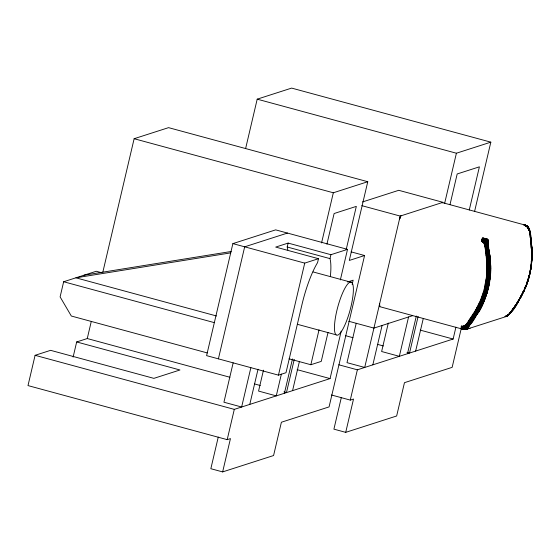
<?xml version="1.0" encoding="UTF-8"?>
<svg xmlns="http://www.w3.org/2000/svg" width="560" height="560" viewBox="0 0 560 560"><rect width="100%" height="100%" fill="white"/><g stroke="black" fill="none" stroke-linecap="round" stroke-linejoin="round"><path stroke-width="0.84" d="M467.971 327.838L464.471 329.224L461.293 327.369L465.766 324.968L469 326.354C467.943 329.805 464.135 330.078 461.356 327.908L461.293 327.369C471.387 329.777 474.579 316.687 479.395 310.457C486.108 300.153 487.956 287.84 489.307 275.814C490.854 264.131 487.851 252.567 487.431 240.989C487.683 237.993 484.659 238.595 482.762 238L481.698 239.736L481.565 241.185L483.308 242.662L486.85 244.307C493.948 267.134 490.287 292.628 478.142 313.068C490.147 292.103 493.01 266.931 487.739 243.544C486.395 240.17 483.644 235.837 482.769 242.179L483.455 241.969L488.299 243.957L488.243 240.24L486.213 238.49M531.188 248.472C529.837 241.57 533.631 226.828 523.922 224.77C529.543 225.617 529.886 231.721 530.502 236.173C533.281 253.4 532.448 271.6 525.392 287.749L528.185 280.084L527.835 279.804C533.75 263.634 532.791 245.441 528.941 228.956C527.786 228.074 527.814 226.373 526.498 225.652C524.699 224.861 525.175 225.225 526.652 225.785C532.161 230.069 529.529 239.19 531.594 245.154C533.232 262.703 530.11 280.861 521.171 296.184L525.7 287.147M482.762 238L487.179 239.715L488.327 240.968L488.243 240.24L487.606 239.617L486.479 240.919L483.826 238.273L482.524 238.168L487.032 240.037L488.215 241.136L487.886 239.638L484.316 238.42L487.361 239.183L488.299 243.957M442.372 202.622L524.104 224.805L527.408 226.163L529.172 230.769L529.578 230.741L530.488 236.138L531.832 248.605L531.979 255.528L530.782 269.353L527.009 283.759L528.185 280.084M479.493 310.716C486.857 297.276 491.365 281.505 490.728 265.839L486.85 244.307L487.193 240.576L485.926 238.525M528.199 279.993L525.672 287.217M486.745 238.91L485.688 239.855L483.889 239.239L482.993 238.168L482.258 238.532L483.861 240.793L485.177 244.566L486.801 263.41L486.465 276.78L484.085 289.87L480.648 299.887L476.035 309.372L465.115 326.228L462.868 328.419L461.272 328.79L379.533 306.607M526.575 225.673C532.189 231.273 530.635 241.157 531.433 248.486C531.251 239.505 531.818 250.236 531.944 251.993L531.286 265.916L528.192 280.238L530.11 272.965L529.473 272.566M487.361 239.183L486.227 240.52L483.7 239.645L482.776 238.406L481.698 239.736L482.566 240.555C488.264 251.062 487.207 264.082 486.997 275.688C485.814 293.972 476.973 310.548 466.452 325.122L464.695 325.899C458.038 330.127 464.324 330.099 467.95 328.349M525.364 225.309L528.57 227.913L529.046 229.271L528.808 228.06L527.674 226.814L524.195 224.812L527.793 226.464L528.458 228.305L528.451 227.325L527.534 226.338L524.23 225.043L524.832 225.456C526.498 225.344 528.808 226.8 528.654 228.536L526.834 225.792L523.922 224.77L527.289 226.079L528.458 228.305C529.123 230.069 529.851 229.159 528.346 229.04L528.038 227.934L527.632 228.011L529.487 230.37L530.425 236.208L529.445 232.309M531.58 255.346C532.105 264.971 529.977 276.15 525.973 285.425M513.093 309.309L518.49 301.245L524.3 290.255C519.071 299.292 514.766 311.857 505.239 316.673C514.619 312.529 519.953 298.235 523.887 290.066M527.604 226.828L527.408 226.163L527.674 226.814L526.001 226.128L528.913 228.438L529.123 229.152M531.65 262.458L531.258 262.213L531.37 260.498M483.35 292.418L483.658 292.894L482.524 294.938L482.51 296.31L485.506 297.066L488.502 287.826L489.783 279.23L486.647 279.041L486.157 279.426L485.919 286.013L484.351 296.884L480.893 307.195L476.756 314.58L474.194 313.383L477.288 307.055L478.233 306.173L478.471 304.703L479.787 302.946L479.598 302.316M531.713 253.652C531.72 249.879 532.161 244.545 530.614 241.654M485.772 282.065L489.286 282.667L489.552 279.244L489.944 265.454L489.237 255.136L487.368 243.908L488.208 243.439M530.726 269.234L531.895 258.951L531.846 251.958M488.495 249.627L487.809 249.753L489.636 268.926L489.783 279.23C491.302 269.507 490.931 259.343 488.495 249.627C489.111 246.421 488.159 241.444 485.478 238.511L486.248 239.337M528.129 228.151L527.695 227.136L526.806 226.8M531.86 258.902L531.216 263.97M490.497 260.323L490.462 265.391L487.305 265.587L486.878 266.091C488.95 277.62 488.215 289.492 484.176 300.524L484.26 300.916M464.695 325.899L464.975 325.304L466.907 326.809L468.377 327.173L467.642 328.006L466.543 327.894L464.303 326.354L464.387 325.633L466.515 327.292L468.146 327.537L466.137 329.406L461.272 328.79M531.237 241.661L531.958 255.451M530.593 268.212L531.629 262.36M488.243 240.24L487.739 240.968L487.739 243.544L484.68 241.738L481.565 241.185M483.308 242.662L483.455 241.969L481.446 240.492L482.825 239.981L485.443 240.681L485.394 242.802L484.505 244.776L485.443 250.068L485.877 250.075C494.676 277.354 484.778 307.958 465.563 328.37C465.213 329.525 467.67 329.161 467.824 328.251L465.052 329.49L461.454 328.832L466.249 329.371L506.555 316.421L510.097 313.264L515.809 305.018L514.829 306.215M530.649 267.33L530.894 265.636L530.53 267.288M486.857 240.618L486.409 244.118L484.505 244.776M531.258 262.213L531.51 260.533M482.867 241.794L482.209 241.773L482.566 240.555L485.303 241.227L487.69 242.809L488.11 242.354L487.193 240.576L485.569 240.24L486.129 241.003L485.177 244.566L489.125 262.08L490.147 275.779L486.997 275.688L486.465 276.78L486.598 282.443L485.527 293.398L483.686 300.468L481.11 307.216L478.233 306.173L470.582 322.182L467.726 325.955L468.307 326.599L469 326.354M487.172 249.865L486.318 250.005C491.379 276.486 483.959 304.605 466.452 325.122L466.452 326.501C465.549 328.447 462.714 330.533 461.09 328.125L463.729 325.913L464.303 326.354L467.103 325.577C487.018 302.428 494.27 268.772 484.281 239.813L484.89 238.448L485.632 238.826L485.961 240.177L485.198 240.1L484.253 243.523L485.821 244.349C492.527 272.65 485.506 303.051 467.103 325.577L467.887 326.438C484.204 307.503 494.606 280.315 486.612 255.486L486.164 255.388L485.443 250.068M505.05 316.589L506.275 316.456L507.255 315.497L506.03 316.589M483.882 242.809L485.317 238.539M529.984 271.215L530.264 269.759M486.892 268.765L487.319 268.961L486.822 271.439C490.756 291.522 478.87 310.38 468.629 326.648L465.836 329.406L462.504 329.084L464.387 328.153L465.969 326.109M379.638 304.57L379.722 306.642L379.617 303.877M464.303 326.354L461.349 326.06L461.293 327.369M486.619 240.261L485.135 241.927L484.456 244.195L485.177 244.566L488.887 258.657L490.378 272.314L487.221 272.328L486.682 274.113L487.081 279.097L486.542 289.856L483.952 300.51L482.706 303.905L479.787 302.946C477.078 311.192 473.34 319.151 468.272 326.221L465.549 329.301M530.768 269.234L529.529 274.19M466.452 325.122L469.693 321.664L474.194 313.383L468.965 320.432L468.972 321.167L471.632 322.567L476.497 314.51L479.99 306.95L483.658 292.894L486.696 293.545L488.075 286.328L488.586 279.23L486.801 263.41L486.941 258.846L486.164 255.388M73.115 357.091L76.671 341.95L179.956 369.985L153.874 378.364L50.589 350.336L35.098 355.313L28 385.588L227.192 439.649L230.454 438.606L222.642 471.905L210.84 468.706L218.26 437.066M101.311 272.636L96.264 271.264L63.658 281.743L60.109 296.884L71.316 316.022L207.263 352.926M76.671 341.95L87.262 338.548L91.252 321.538M102.823 272.216L134.134 138.712L168.567 127.645L367.766 181.713L349.3 260.435L364.581 255.521L329.077 406.903L281.393 422.233L273.581 455.539L222.642 471.905M245.637 148.477L257.201 99.162L291.634 88.095L490.833 142.156L474.551 211.568M347.522 249.368L275.66 229.866L232.876 243.614L206.598 355.642L278.453 375.144L285.992 372.722L301.973 304.598A47.929 11.074 -74.8 0 1 317.569 262.612L318.486 258.699L275.695 247.086L288.127 243.089L330.911 254.702L347.522 249.368L340.354 279.916M218.4 358.848L244.678 246.82L287.469 233.065M233.156 362.852L223.923 402.213L241.633 407.015L250.866 367.654M227.192 439.649L234.297 409.374L330.064 378.595L341.201 331.093M249.781 404.397L258.034 369.222M287.77 249.928A47.929 11.074 -74.8 0 0 287.203 247.002L288.127 243.089M263.473 370.139L258.566 391.076L276.269 395.885L281.379 374.108M278.453 375.144L304.731 263.116L318.486 258.699M284.424 393.26L292.474 358.925M294.238 359.443L286.461 392.609L283.927 391.923M321.559 242.949L333.326 192.78L367.766 181.713M292.572 390.642L299.362 361.69M326.921 244.181L334.117 213.521L356.321 206.381L346.199 249.55M330.365 276.388A47.929 11.074 -74.8 0 0 329.994 258.622L330.911 254.702M289.037 358.813L310.856 364.735L319.039 329.819M328.013 332.535L321.244 361.389L310.856 364.735M352.149 284.431L353.143 280.196L347.515 282.002M356.223 323.295L346.997 362.656L364.7 367.458L400.211 216.076L442.995 202.321L398.734 190.309L362.523 201.943M341.327 397.509L333.907 429.149L345.716 432.355L396.655 415.982L404.46 382.676L452.144 367.353L461.321 328.23M331.408 394.975L350.266 400.092L357.364 369.817L453.131 339.038L455.917 327.159M345.716 432.355L353.521 399.049L350.266 400.092M372.848 364.84L382.081 325.479M388.311 323.05L381.633 351.519L399.336 356.328L408.569 316.967M407.491 353.71L416.332 316.022M418.103 316.491L409.528 353.052L406.994 352.366M444.633 203.392L456.4 153.223L490.833 142.156M415.639 351.085L423.227 318.731M449.995 204.624L457.184 173.964L479.395 166.831L469.266 210M530.075 272.895L526.666 283.283L527.03 283.689L523.138 292.726M485.135 241.927L485.443 240.681L486.227 240.52M485.821 244.349L486.367 241.787L485.443 240.681M400.694 216.44L399.497 219.1L400.715 216.468M530.096 271.264L530.481 269.864M483.455 241.969L484.281 239.813M528.458 228.305L527.793 226.464M518.189 300.699L518.49 301.245L509.698 313.684L507.017 316.197L505.428 316.54L507.71 315.476L510.097 313.264L519.267 299.894M526.666 283.283L527.604 280.497M486.164 282.366L485.296 284.69L485.079 289.548L483.035 300.307L480.627 307.139L474.376 318.654L471.66 317.331L469.329 321.419M524.202 290.605L520.618 297.542M529.221 276.654L528.857 276.255M522.606 293.916L522.305 293.349M520.891 297.157L520.604 296.562M529.172 230.769L529.333 230.37C528.136 228.403 530.355 230.587 529.032 230.412M527.002 283.598L524.566 288.813M481.894 240.177L481.978 239.071L482.538 238.777L483.889 239.239M524.468 288.722L525.343 286.713L524.342 288.617M482.566 240.555L483.826 238.273M479.395 310.457L476.56 309.33L467.726 325.955M525.672 287.049L522.669 292.74M522.62 292.691L523.572 290.724M487.956 242.102L487.886 239.841M528.85 228.865L528.724 227.962L528.038 227.934M524.209 290.43L520.989 295.967M520.947 295.918L521.962 293.993M522.613 293.734L515.872 305.172L507.906 315.553L510.251 313.04L509.999 312.403M522.634 293.839L516.243 304.346M527.835 227.031L527.289 226.079L525.875 225.743L527.625 226.387L528.388 227.703M520.926 297.073L516.257 304.367M468.272 326.221C475.188 317.45 480.207 307.265 482.51 296.31L481.628 297.43C479.724 306.32 476.287 315.021 470.582 322.182M518.63 300.055L520.828 296.828L517.006 302.848M471.177 322.441C479.255 312.459 483.854 300.048 484.736 287.294L485.485 285.922L488.586 286.335L489.272 279.251L489.174 272.384L486.941 258.846L490.091 258.482L489.993 254.835L486.612 255.486M512.043 310.086L515.809 305.018M508.438 315.091L509.019 314.433L507.178 316.12L505.638 316.582L507.206 315.966L509.656 313.796M462.595 329.133L464.569 329.441L467.866 328.083L466.886 329.168L465.514 329.49L464.17 329.343L466.137 329.406L470.176 328.132M507.983 315.399L506.275 316.456L505.309 316.281L506.856 316.232L508.06 315.462L506.842 316.295M465.766 324.968L468.972 321.167M461.349 326.06L462.854 327.663L465.5 328.944L467.887 326.438L465.276 327.138L461.195 326.837L461.895 326.277L464.891 328.419L467.684 327.642M486.696 293.545L487.06 293.16M525.406 226.128L525.385 225.512L527.31 226.8M467.824 328.251L466.914 328.832M507.129 316.071L507.766 315.539L506.555 316.421M508.284 315.154L508.634 314.825M487.319 268.961L490.742 268.604M467.481 328.496L465.563 328.37L463.589 329.28M485.961 240.177L487.004 239.288L486.843 238.742L486.003 238.945L486.416 238.812M484.085 289.87L484.652 289.429L487.725 289.968L488.355 286.342L488.943 275.814L487.172 262.213L490.329 261.933L489.006 249.515M507.983 314.874L509.208 314.279M467.964 327.628L464.177 328.951L461.412 328.587L465.052 329.49L466.935 329.112M466.886 329.168L467.467 328.818M507.654 315.308L509.698 313.684M508.718 314.811L507.549 315.112M466.305 329.056L467.11 328.608M467.32 327.6L468.629 326.648L465.423 327.852L461.629 327.684M485.198 240.1L485.688 239.855M509.74 312.977L510.209 312.774M465.99 329.315L466.746 329.007M480.648 299.887L484.176 300.524M488.138 241.444L487.06 241.584L486.129 241.003M526.057 225.519L527.037 226.219M412.643 315.658L373.933 328.097L348.754 321.265M505.197 316.477L505.61 316.344M466.543 327.894L464.387 328.153M527.779 228.55L528.745 228.389M463.267 329.266L466.305 329.35L464.17 329.343M507.92 315.434L508.34 314.342M507.381 315.938L506.807 315.966M84.035 275.191L231.203 251.489M230.797 252.861L75.887 277.816L216.503 315.98M505.428 316.54L506.247 316.19L505.309 316.281M485.877 250.075L486.318 250.005M464.646 328.629L461.09 328.125L464.891 328.419L464.94 329.329M476.035 309.372L476.56 309.33M467.355 328.335L465.836 328.083L463.057 326.116M465.836 329.406L464.758 329.399M487.739 240.968L486.367 241.787L486.969 243.698M464.758 326.711L467.397 326.186L466.592 325.633M465.927 329.441L464.618 329.357L465.577 329.427M463.463 328.034L461.356 327.908M464.632 329.42L465.003 329.413M527.695 227.136L528.367 227.227L528.801 228.186M463.316 328.86L461.657 328.44M507.339 315.665L506.268 315.56M462 328.811L463.939 329.07M525.126 225.785L525.707 225.813M465.563 328.37L462.945 326.69L461.58 326.508M483.616 241.416L482.286 239.274L484.435 239.421L485.051 240.541L485.856 240.597M464.471 329.224L461.888 328.972M461.776 328.881L464.261 329.301M526.33 226.149L527.254 226.268L526.89 225.862M257.201 99.162L456.4 153.223M134.134 138.712L333.326 192.78M361.788 205.646L400.211 216.076M351.078 251.853L364.581 255.521M287.203 247.002L329.994 258.622M232.876 243.614L304.731 263.116M313.089 271.936L351.764 282.429A27.503 6.349 -74.8 0 1 344.561 325.724A27.503 6.349 -74.8 0 1 335.419 317.681A27.503 6.349 -74.8 0 1 351.764 282.429M420.21 330.106L453.131 339.038M345.38 335.643L352.975 337.701M377.454 344.351L383.362 345.954M297.395 324.296L336.063 334.796M63.658 281.743L214.382 322.651M338.8 364.777L357.364 369.817M297.143 369.663L330.064 378.595M87.262 338.548L229.908 377.258M254.387 383.901L260.295 385.504M35.098 355.313L234.297 409.374M524.783 225.197L525.721 225.568M525 225.092L525.672 225.386M526.498 225.652L527.345 226.387L526.512 225.995M486.381 238.651L487.606 240.373M484.89 238.448L485.541 239.092M487.018 243.054L486.703 242.011L487.382 242.921M462.581 326.396L462.945 326.69M485.8 239.519L484.785 238.56M483.658 238.413L484.043 238.882M463.764 327.782L464.114 328.377M487.69 242.809L488.089 243.495M487.032 242.648L487.389 243.313M484.085 240.261L485.415 244.167M527.275 227.15L528.633 227.801M484.358 243.068L484.806 244.398M485.051 240.541L485.303 241.227M487.06 241.584L487.375 242.536M485.541 242.116L485.996 243.929M486.409 244.118L485.681 241.402M486.031 241.584L486.85 244.307L487.368 243.908L489.748 255.038M529.522 232.302L530.39 236.131M488.551 255.248L490.476 268.849M528.458 227.479L528.542 227.99M530.334 237.72L530.117 236.145L530.264 237.72M530.649 240.079L530.859 241.647M524.23 225.043L524.286 225.47M529.473 233.086L529.676 234.626M442.183 202.587A3.143 0.728 -74.8 0 1 442.491 202.86M399.707 218.309A3.143 0.728 -74.8 0 1 401.023 215.81M379.722 306.642A3.143 0.728 -74.8 0 1 379.456 304.654"/></g></svg>
